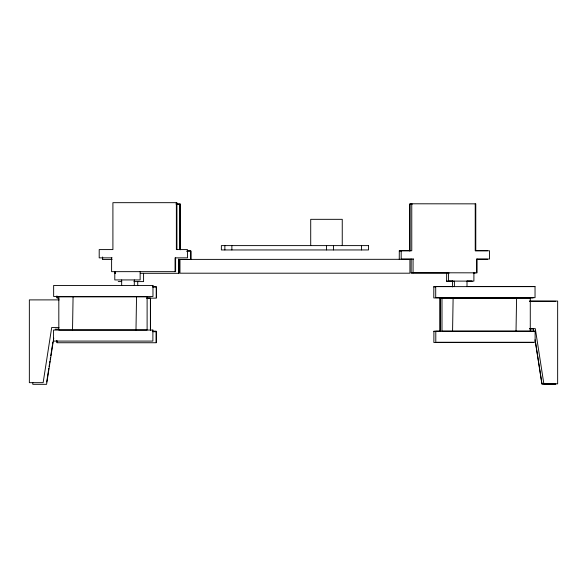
<?xml version="1.0" encoding="UTF-8"?>
<svg xmlns="http://www.w3.org/2000/svg" width="587" height="587" viewBox="0 0 587 587"><rect width="100%" height="100%" fill="white"/><g stroke="black" fill="none" stroke-linecap="round" stroke-linejoin="round"><path stroke-width="0.88" d="M72.524 329.982L73.074 296.868M135.986 329.982L136.536 296.868M452.57 331.156L453.12 298.042M516.024 331.156L516.582 298.042M46.703 381.968L48.802 368.401M49.081 366.589L49.367 364.784M49.646 362.971L49.924 361.159M50.203 359.354L50.482 357.542M50.768 355.737L52.309 345.78M52.588 343.975L52.867 342.162M53.74 338.185L46.586 384.324L32.791 384.324L32.791 382.504M176.012 203.792L180.194 203.792L180.194 249.791M412.199 204.129L409.836 204.129L409.836 251.031M176.181 204.335L180.363 204.335L180.363 249.431M187.246 250.693L190.768 250.693L190.768 258.97M410.43 250.7L399.307 250.7L399.255 259.307M475.719 250.7L487.599 250.7M399.255 251.031L401.016 251.031M186.534 251.236L190.936 251.236L190.936 259.513L178.507 259.513L178.507 273.315M112.154 257.862L99.203 257.862L99.203 249.585L112.909 249.585L112.909 202.676L176.922 202.676L176.922 249.585M413.622 259.036L401.185 259.036L401.185 250.759L411.766 250.759L411.766 203.85M411.135 259.307L179.974 259.403L179.974 273.197L409.924 273.197L409.924 259.403M476.915 259.307L487.548 259.307M112.146 259.513L102.644 259.513L102.644 257.033M114.876 272.764L115.426 272.764M411.186 272.772L477.077 272.83L477.077 259.036M449.209 273.102L411.135 273.102L411.186 258.977M473.335 273.102L475.147 273.102M115.595 273.315L115.045 273.315L115.045 271.59M140.344 273.315L179.057 273.315L179.057 259.513M446.663 281.048L453.01 281.048M467.098 281.048L472.014 281.048M453.824 281.386L446.612 281.386L446.663 272.772M467.047 281.386L471.963 281.386M118.229 281.591L121.7 281.591M133.975 281.591L143.58 281.591L143.58 273.315M152.605 286.566L156.245 286.566L156.245 297.602M453.01 286.566L433.83 286.566L433.778 297.939L533.106 297.939M466.636 286.566L533.157 286.566M433.778 286.904L435.598 286.904M152.774 287.109L156.413 287.109L156.413 298.145L147.3 298.145M146.86 297.983L150.389 297.983L150.389 330.195M58.913 298.145L57.086 298.145L57.086 296.45M442.627 298.321L440.059 298.321L440.059 331.428M451.183 298.321L514.645 298.321M146.897 298.526L150.558 298.526L150.558 329.85M59.206 299.891L29.35 299.891L29.35 382.665L43.145 382.665L51.7 327.487L58.994 327.487M529.533 301.006L557.65 301.065L557.65 383.839L543.856 383.839L535.3 328.654L529.826 328.654M529.481 301.344L555.72 301.344M529.768 328.603L533.414 328.603L533.84 331.317M529.716 328.933L533.37 328.933L533.788 331.648M55.141 329.138L58.788 329.138M152.517 331.163L156.157 331.163L156.157 342.199M440.294 331.163L433.91 331.163L433.866 342.537L533.194 342.537M533.245 331.163L441.989 331.156L441.989 298.042L530.281 298.042L530.281 331.156M433.866 331.501L435.686 331.501M152.686 331.706L156.325 331.706L156.325 342.742L56.998 342.742L56.998 341.047M555.764 383.781L541.97 383.781L535.52 342.17M555.72 384.118L541.918 384.118L535.051 339.792M476.527 272.83L476.527 259.036L489.477 259.036L489.477 250.759L475.228 250.759L475.228 203.85M475.778 250.759L475.778 203.85L409.88 203.792L409.88 250.7M473.9 272.83L473.9 281.107L448.549 281.107L448.549 272.83M467.01 281.107L467.01 286.625M454.397 281.107L454.397 286.625M452.511 281.048L452.467 286.904M440.103 297.983L440.103 331.097M413.065 259.036L413.065 272.83M361.526 245.608L361.526 249.952M342.25 245.608L342.25 219.325L310.714 219.325L310.714 245.608M333.497 245.608L333.497 249.952M326.482 245.608L326.482 249.952M231.872 245.608L231.872 249.952M224.865 245.608L224.865 249.952M179.805 204.335L179.805 249.431M178.888 258.97L178.888 272.764M176.364 202.676L176.364 249.585L187.495 249.585L187.495 257.862L175.065 257.862L175.065 271.656M175.616 257.862L175.616 271.656L111.603 271.656L111.603 257.862M140.139 271.656L140.139 279.933L114.788 279.933L114.788 271.656M137.732 281.591L137.732 285.531M134.291 279.933L134.291 285.451M121.67 279.933L121.67 285.451M102.476 257.319L102.476 258.97M56.917 295.899L56.917 297.602M56.829 340.497L56.829 342.199M368.533 245.608L221.365 245.608L221.365 249.952L368.533 249.952L368.533 245.608M152.972 285.451L53.644 285.451L53.644 296.486L152.972 296.486L152.972 285.451M535.036 286.625L435.708 286.625L435.708 297.66L535.036 297.66L535.036 286.625M147.11 296.868L58.817 296.868L58.817 329.982L147.11 329.982L147.11 296.868M152.884 330.048L53.556 330.048L53.556 341.084L152.884 341.084L152.884 330.048M535.124 331.222L435.796 331.222L435.796 342.258L535.124 342.258L535.124 331.222"/></g></svg>
